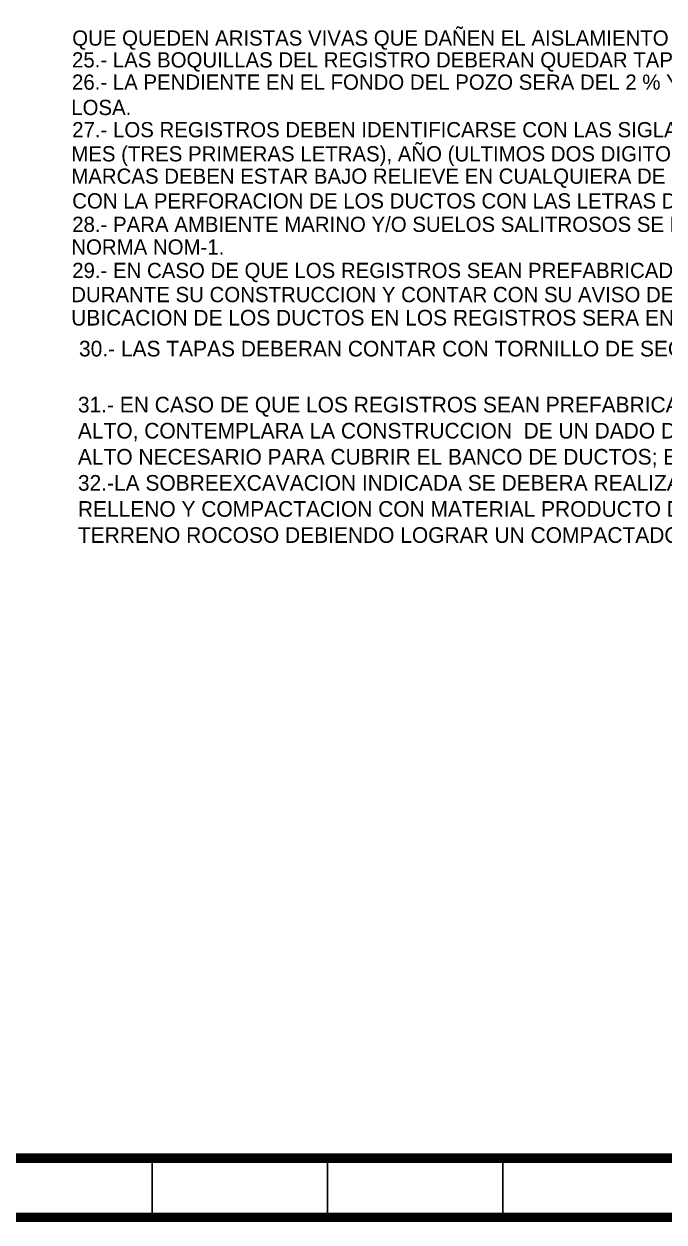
# Model space of a CAD drawing. Header units: centimetres. Extents: x 899 to 9389, y -5819 to 1299.
# Drawn here: x 5022 to 5594, y -4000 to -2928 of the extents above; entities that cross this region are included whole.
import ezdxf

# ---------------------------------------------------------------- set-up
doc = ezdxf.new("R2010")
doc.units = ezdxf.units.CM
doc.header["$LTSCALE"] = 10
doc.header["$MEASUREMENT"] = 0
for name, color, linetype in [('CABLES Y VARILLAS', 7, 'CONTINUOUS'), ('DIM', 7, 'CONTINUOUS'), ('MARCO', 7, 'CONTINUOUS'), ('TEXTOS', 7, 'CONTINUOUS')]:
    doc.layers.add(name, color=color, linetype=linetype)
doc.styles.get("Standard").update_dxf_attribs({"font": ''})
doc.styles.add('Zurich', font='')
doc.styles.get('Standard').set_extended_font_data('Zurich Ex BT')
doc.styles.get('Zurich').set_extended_font_data('Zurich Ex BT')

# ---------------------------------------------------------------- blocks, each defined once
blk = doc.blocks.new('Marco-Reg')
at = {"layer": 'MARCO', "linetype": 'Continuous'}
for p, q in [((5136.285577964712, -3942.901871313863), (5136.285577964712, -3995.841816564293)), ((5292.919327964712, -3942.901871313863), (5292.919327964712, -3995.841816564293)), ((5449.553077964712, -3942.901871313863), (5449.553077964712, -3995.841816564293))]:
    blk.add_line(p, q, dxfattribs=at)
at = {"layer": 'MARCO', "linetype": 'Continuous', "const_width": 8.492823908374419}
blk.add_lwpolyline([(6379.092509782713, -3995.841816564294), (6379.092509782713, -1877.18556656441), (3104.805577964712, -1877.18556656441), (3104.805577964711, -3995.841816564293)], close=True, dxfattribs=at)
at = {"layer": 'MARCO', "linetype": 'Continuous', "const_width": 8.49284999999999}
blk.add_lwpolyline([(5611.571747971727, -3942.901871313863), (3104.805577964711, -3942.901871313863)], dxfattribs=at)

msp = doc.modelspace()

# ---------------------------------------------------------------- block references
at = {"layer": 'DIM'}
msp.add_blockref('Marco-Reg', (0, 0), dxfattribs=at)

# ---------------------------------------------------------------- texts
at = {"layer": 'CABLES Y VARILLAS', "style": 'Zurich'}
for s, p in [('QUE QUEDEN ARISTAS VIVAS QUE DAÑEN EL AISLAMIENTO DEL CABLE.', (5064.722696555608, -2947.603967737536)), ('25.- LAS BOQUILLAS DEL REGISTRO DEBERAN QUEDAR TAPONADAS HERMETICAMENTE.', (5064.515566099681, -2967.155226104591)), ('26.- LA PENDIENTE EN EL FONDO DEL POZO SERA DEL 2 % Y SE DARA AL MOMENTO DE REALIZAR EL COLADO DE LA ', (5064.515566099681, -2987.0494538196)), ('LOSA.', (5063.849789633812, -3009.714550509826)), ('27.- LOS REGISTROS DEBEN IDENTIFICARSE CON LAS SIGLAS C.F.E., TIPO DE REGISTRO, FECHA DE FABRICACION, ', (5064.693106490218, -3029.608778224835)), ('MES (TRES PRIMERAS LETRAS), AÑO (ULTIMOS DOS DIGITOS), NUMERO DE SERIE Y NOMBRE DEL FABRICANTE, LAS ', (5063.864584666508, -3051.187836328513)), ('MARCAS DEBEN ESTAR BAJO RELIEVE EN CUALQUIERA DE LAS CARAS INTERIORES DEL REGISTRO SIN INTERFERIR ', (5063.864584666508, -3071.166427200008)), ('CON LA PERFORACION DE LOS DUCTOS CON LAS LETRAS DE 5 cm. DE ALTURA MINIMO.', (5064.707901522463, -3093.317095244488)), ('28.- PARA AMBIENTE MARINO Y/O SUELOS SALITROSOS SE DEBE UTILIZAR CEMENTO TIPO II, 1P O SEGUN LA ', (5064.693106490218, -3114.29734462857)), ('NORMA NOM-1.', (5063.894174731899, -3134.561757387969)), ('29.- EN CASO DE QUE LOS REGISTROS SEAN PREFABRICADOS, DEBEN SER INSPECCIONADOS POR EL LAPEM ', (5064.693106490218, -3155.542006771939)), ('DURANTE SU CONSTRUCCION Y CONTAR CON SU AVISO DE PRUEBA CORRESPONDIENTE.', (5063.849789633812, -3177.121081793204))]:
    msp.add_text(s, height=13.63917064819966, dxfattribs=at).set_placement(p)
at = {"layer": 'CABLES Y VARILLAS'}
msp.add_text('UBICACION DE LOS DUCTOS EN LOS REGISTROS SERA EN FUNCION DEL PROYECTO ', height=14, dxfattribs=at).set_placement((5063.81714661092, -3198.003346928493))
at = {"layer": 'TEXTOS', "char_height": 14, "width": 1278.433376582805, "attachment_point": 1}
for s, insert in [('30.- LAS TAPAS DEBERAN CONTAR CON TORNILLO DE SEGUIRDAD PARA EVITAR QUE TERCEROS ACCESEN AL POZO ', (5070.782492841685, -3211.69402122399)), ('31.- EN CASO DE QUE LOS REGISTROS SEAN PREFABRICADOS LA UNION DE DUCTOS Y REGISTROS, EN ZONAS CON NIVEL  FREATICO ALTO, CONTEMPLARA LA CONSTRUCCION  DE UN DADO DE CONCRETO (EXTERIOR AL POZO) DE 50 CM DE LONGITUD, CON EL ANCHO Y ALTO NECESARIO PARA CUBRIR EL BANCO DE DUCTOS; EL CONCRETO DEBERA CONTAR CON IMPERMEABILIZANTE INTEGRAL \\P32.-LA SOBREEXCAVACION INDICADA SE DEBERA REALIZAR PARA LA INSTALACION DEL POZO DE VISITA QUEDANDO REALIZADO EL RELLENO Y COMPACTACION CON MATERIAL PRODUCTO DE LA EXCAVACION EN TERRENO NORMAL O MATERIAL DE BANCO EN CASO DE TERRENO ROCOSO DEBIENDO LOGRAR UN COMPACTADO MINIMO DE 95%', (5069.803751444466, -3261.767431514126))]:
    msp.add_mtext(s, dxfattribs=dict(at, insert=insert))

doc.saveas('drawing.dxf')
